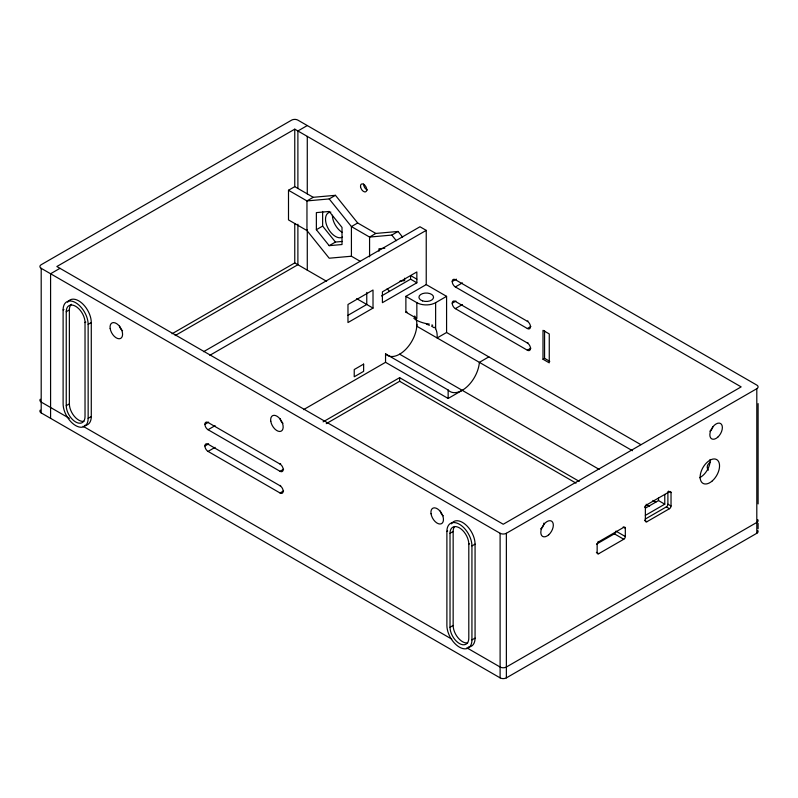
<?xml version="1.0" encoding="UTF-8"?>
<svg xmlns="http://www.w3.org/2000/svg" width="798" height="798" viewBox="0 0 798 798"><rect width="100%" height="100%" fill="white"/><g stroke="black" fill="none" stroke-linecap="round" stroke-linejoin="round"><path stroke-width="1.2" d="M416.845 324.357L416.775 326.202L632.435 450.72M294.761 129.166L56.848 266.522L503.239 524.246L741.152 386.89L294.761 129.166L294.761 186.642L313.225 197.306L335.449 195.311L357.684 222.971L375.828 233.445L398.062 231.46L402.591 237.106M59.98 268.327L50.583 273.754L50.583 418.342M307.28 125.555L297.893 130.972L297.893 188.448M67.64 302.262A17.706 10.224 60 0 1 81.725 302.981A17.706 10.224 60 0 1 91.281 322.552L91.281 416.536L88.149 418.342A17.706 10.224 60 0 1 75.63 425.563A17.706 10.224 60 0 1 63.112 403.878L63.112 309.903L63.89 309.444M66.244 311.709A13.277 7.671 60 0 1 75.63 306.282A13.277 7.671 60 0 1 85.027 322.552L85.027 416.536A13.277 7.671 60 0 1 75.63 421.952A13.277 7.671 60 0 1 66.244 405.683L66.244 311.709L69.366 309.903A13.277 7.671 60 0 1 71.471 304.277M359.958 261.155L351.419 256.228L329.195 258.213L306.961 230.552L288.497 219.899L288.497 190.253L294.761 186.642M85.027 322.552L85.805 322.103M88.149 418.342L88.149 324.357L91.281 322.552M313.225 197.306L306.961 200.916L288.497 190.253M306.961 230.552L306.961 200.916L329.195 198.931L335.449 195.311M316.367 229.714L316.367 212.617L329.195 211.47L342.013 227.42L342.013 244.527L329.195 245.664L316.367 229.714L322.631 226.103L322.631 211.45M357.684 222.971L351.419 226.582L351.419 256.228M172.039 333.764L294.761 262.911L326.601 281.295M329.195 245.664L335.449 242.053L342.452 241.425M175.161 335.569L297.893 264.717L297.893 224.228M66.244 405.683L69.366 403.878L69.366 309.903M375.828 233.445L369.574 237.066L351.419 226.582L329.195 198.931M369.574 256.826L369.574 237.066L391.798 235.081L398.062 231.46M203.59 351.689L419.977 226.762L426.232 230.373L426.232 284.597L446.581 296.347L446.581 332.487L640.814 444.636M209.854 355.3L426.232 230.373M347.978 315.32L366.761 304.477L366.761 292.427M381.524 295.948L410.581 279.17L416.845 282.791L416.845 271.948L382.412 291.829L382.412 302.671L416.845 282.791M373.015 308.088L347.978 322.552L347.978 304.477L373.015 290.023L373.015 308.088L356.646 298.642M405.883 296.347L416.845 302.671L416.845 318.492L405.883 312.168L405.883 296.347L426.232 284.597M283.569 469.264L280.048 471.289L208.049 429.723A4.429 2.554 60 0 1 204.916 424.307L208.637 422.152M530.87 326.482L527.348 328.517L455.349 286.951A4.429 2.554 60 0 1 452.217 281.524L456.326 279.15M208.049 429.723L215.091 425.653M455.349 286.951L462.391 282.881M416.845 302.671A13.277 7.671 0 0 0 435.628 302.671L446.581 296.347M283.569 490.95L280.048 492.984L208.049 451.409A4.429 2.554 60 0 1 204.916 445.992L208.637 443.848M530.87 348.167L527.348 350.202L455.349 308.636A4.429 2.554 60 0 1 452.217 303.21L455.937 301.065M208.049 451.409L215.091 447.349M455.349 308.636L462.391 304.567M303.579 409.633L385.544 362.312L448.147 398.461L462.232 390.322M446.581 332.487L437.114 337.953A24.349 14.055 -60 0 0 435.628 328.726L435.628 302.671M323.1 421.853L399.628 377.673L579.258 481.384M326.262 423.648L399.628 381.284L576.026 483.139M204.916 424.307A4.429 2.554 60 0 1 208.049 422.491L280.048 464.067L280.637 463.728M452.217 281.524A4.429 2.554 60 0 1 455.349 279.719L527.348 321.285L527.937 320.946M488.845 356.886L479.379 362.352A24.349 14.055 -60 0 1 466.67 387.09A24.349 14.055 -60 0 1 448.147 390.013L385.544 353.863L385.544 362.312M204.916 445.992A4.429 2.554 60 0 1 208.049 444.187L280.048 485.753L280.637 485.413M452.217 303.21A4.429 2.554 60 0 1 455.349 301.405L527.348 342.97L527.937 342.631M542.999 359.24L549.263 362.851L549.263 333.933L542.999 330.322L542.999 359.24L544.565 358.332L549.782 361.344M451.429 523.837A17.706 10.224 60 0 1 465.503 524.555A17.706 10.224 60 0 1 475.069 544.126L475.069 638.111L471.937 639.916A17.706 10.224 60 0 1 459.419 647.148A17.706 10.224 60 0 1 446.89 625.452L446.89 531.478L447.678 531.019M450.022 533.283A13.277 7.671 60 0 1 459.419 527.857A13.277 7.671 60 0 1 468.805 544.126L468.805 638.111A13.277 7.671 60 0 1 459.419 643.527A13.277 7.671 60 0 1 450.022 627.268L450.022 533.283L453.154 531.478A13.277 7.671 60 0 1 454.69 526.421M468.805 544.126L469.593 543.677M471.937 639.916L471.937 545.932L475.069 544.126M41.197 268.327L500.107 533.283A4.429 2.554 0 0 0 506.371 533.283L756.803 388.696A4.429 2.554 0 0 0 756.803 385.085L297.893 120.129A4.429 2.554 0 0 0 291.629 120.129L41.197 264.717A4.429 2.554 0 0 0 41.197 268.327L41.197 412.915L500.107 677.871A4.429 2.554 0 0 0 506.371 677.871L756.803 533.283A4.429 2.554 0 0 0 757.731 530.461M646.44 505.004L669.462 491.718A2.214 1.277 -60 0 1 671.028 492.615L671.028 505.992A2.214 1.277 -60 0 1 669.462 508.705L646.929 521.712L644.575 520.366M645.572 508.037L658.51 500.575L664.774 504.186L664.774 494.431M450.022 627.268L453.154 625.452L453.154 531.478M598.719 553.702A2.214 1.277 -60 0 1 597.153 552.805L597.153 544.485A2.214 1.277 -60 0 1 598.719 541.782L623.767 527.318A2.214 1.277 -60 0 1 625.323 528.226L625.323 536.535A2.214 1.277 -60 0 1 623.767 539.249L598.719 553.702L596.375 552.346M645.363 515.388L664.774 504.186M597.153 543.767L614.37 533.822A2.214 1.277 -60 0 0 615.936 531.119L625.323 536.535M645.203 519.099L666.34 506.9A2.214 1.277 -60 0 0 667.896 504.186L667.896 491.648M384.806 248.248L378.98 248.767L378.98 251.21M399.958 281.086L404.626 280.667L404.626 278.223M416.845 279.17L410.581 275.559L410.581 279.17M668.485 491.149L671.028 492.615M667.896 504.186L671.028 505.992M666.34 506.9L669.462 508.705M399.628 354.182L599.118 469.354M652.914 500.416L655.846 502.112M646.141 504.276L649.592 506.311M644.575 506.989L645.363 507.438A2.214 1.277 -60 0 1 646.929 504.725M623.178 526.979L625.323 528.226M614.37 533.822L623.767 539.249M598.131 541.443L598.719 541.782M596.565 544.146L597.153 544.485M69.366 418.342L41.197 402.072A4.429 2.554 0 0 1 40.269 399.249M83.072 426.252L451.768 639.118M466.84 647.816L500.107 667.028A4.429 2.554 0 0 0 506.371 667.028L756.803 522.441A4.429 2.554 0 0 0 757.731 519.618M431.977 324.876L432.706 325.365M391.798 235.081L396.337 240.717M387.2 288.637L389.504 291.499M322.631 226.103L335.449 242.053M434.661 327.22L435.628 328.726M758.1 403.608L758.1 503.917M758.1 523.348L758.1 528.765M756.803 388.696L756.803 533.283M658.51 498.132L658.51 500.575M645.363 505.633L645.363 520.815A2.214 1.277 -60 0 0 646.929 521.712M544.565 330.621L544.565 358.332M506.371 533.283L506.371 677.871M500.107 533.283L500.107 677.871M448.147 390.013L448.147 398.461M399.628 377.673L399.628 381.284M307.28 136.398L307.28 193.874M307.28 229.644L307.28 270.143M294.761 223.639L294.761 262.911M475.069 638.111A17.706 10.224 60 0 1 468.296 647.038M446.89 531.478A17.706 10.224 60 0 1 459.419 524.246A17.706 10.224 60 0 1 471.937 545.932M467.688 642.919A13.277 7.671 60 0 1 458.082 637.841A13.277 7.671 60 0 1 453.154 625.452M91.281 416.536A17.706 10.224 60 0 1 84.508 425.464M63.112 309.903A17.706 10.224 60 0 1 75.63 302.671A17.706 10.224 60 0 1 88.149 324.357M83.9 421.344A13.277 7.671 60 0 1 74.294 416.257A13.277 7.671 60 0 1 69.366 403.878M41.197 412.915A4.429 2.554 0 0 1 40.269 410.092M708.305 470.182A13.277 7.671 0 0 1 710.29 462.222M429.274 324.038A12.299 4.05 15.7 0 1 413.863 318.292M426.361 324.128A14.354 4.04 14.1 0 1 429.374 325.325M431.479 326.063A19.172 10.683 -4.5 0 1 433.693 327.599M414.701 315.988A24.349 14.055 -60 0 1 408.756 345.893A24.349 14.055 -60 0 1 385.544 353.863M405.883 312.168A24.349 14.055 -60 0 1 407.08 312.078M443.229 515.797A4.429 2.554 60 0 1 440.356 511.039M282.951 423.259A4.429 2.554 60 0 1 280.078 418.511M122.583 330.681A4.429 2.554 60 0 1 119.53 326.073M543.927 523.089A4.429 2.554 -60 0 1 540.585 528.884M712.903 426.561A4.429 2.554 -60 0 1 709.851 431.169M367.419 190.014A4.429 2.554 60 0 1 363.639 184.039M342.482 237.126A14.055 8.12 60 0 1 327.429 227.101A14.055 8.12 60 0 1 330.891 212.128M342.342 232.457A14.055 8.12 60 0 1 332.397 215.241M710.12 459.468A13.726 7.92 -60 0 1 699.587 477.713M527.348 321.285A4.429 2.554 60 0 1 530.48 326.711A4.429 2.554 60 0 1 527.348 328.517M527.348 342.97A4.429 2.554 60 0 1 530.48 348.397A4.429 2.554 60 0 1 527.348 350.202M280.048 464.067A4.429 2.554 60 0 1 283.18 469.483A4.429 2.554 60 0 1 280.048 471.289M280.048 485.753A4.429 2.554 60 0 1 283.18 491.169A4.429 2.554 60 0 1 280.048 492.984M363.629 364.117L354.232 369.544L354.232 376.776L363.629 371.349L363.629 364.117M422.581 300.896A7.302 4.219 0 0 0 433.543 297.245A7.302 4.219 0 0 0 422.581 293.594A7.302 4.219 0 0 0 422.581 300.896M431.04 513.752A8.858 5.107 60 0 0 441.294 523.767A8.858 5.107 60 0 0 439.239 510.281A8.858 5.107 60 0 0 431.04 513.752M270.771 421.214A8.858 5.107 60 0 0 281.016 431.229A8.858 5.107 60 0 0 278.961 417.753A8.858 5.107 60 0 0 270.771 421.214M110.174 328.497A8.858 5.107 60 0 0 120.428 338.512A8.858 5.107 60 0 0 118.373 325.035A8.858 5.107 60 0 0 110.174 328.497M548.685 534.81A8.858 5.107 -60 0 0 551.498 521.094A8.858 5.107 -60 0 0 541.024 530.381A8.858 5.107 -60 0 0 548.685 534.81M717.731 437.214A8.858 5.107 -60 0 0 720.534 423.499A8.858 5.107 -60 0 0 710.06 432.785A8.858 5.107 -60 0 0 717.731 437.214M360.536 186.692A4.429 2.554 60 0 0 365.604 191.849A4.429 2.554 60 0 0 364.746 185.176A4.429 2.554 60 0 0 360.536 186.692M712.355 480.845A13.726 7.92 -60 0 0 716.714 459.588A13.726 7.92 -60 0 0 700.474 473.982A13.726 7.92 -60 0 0 712.355 480.845"/></g></svg>
